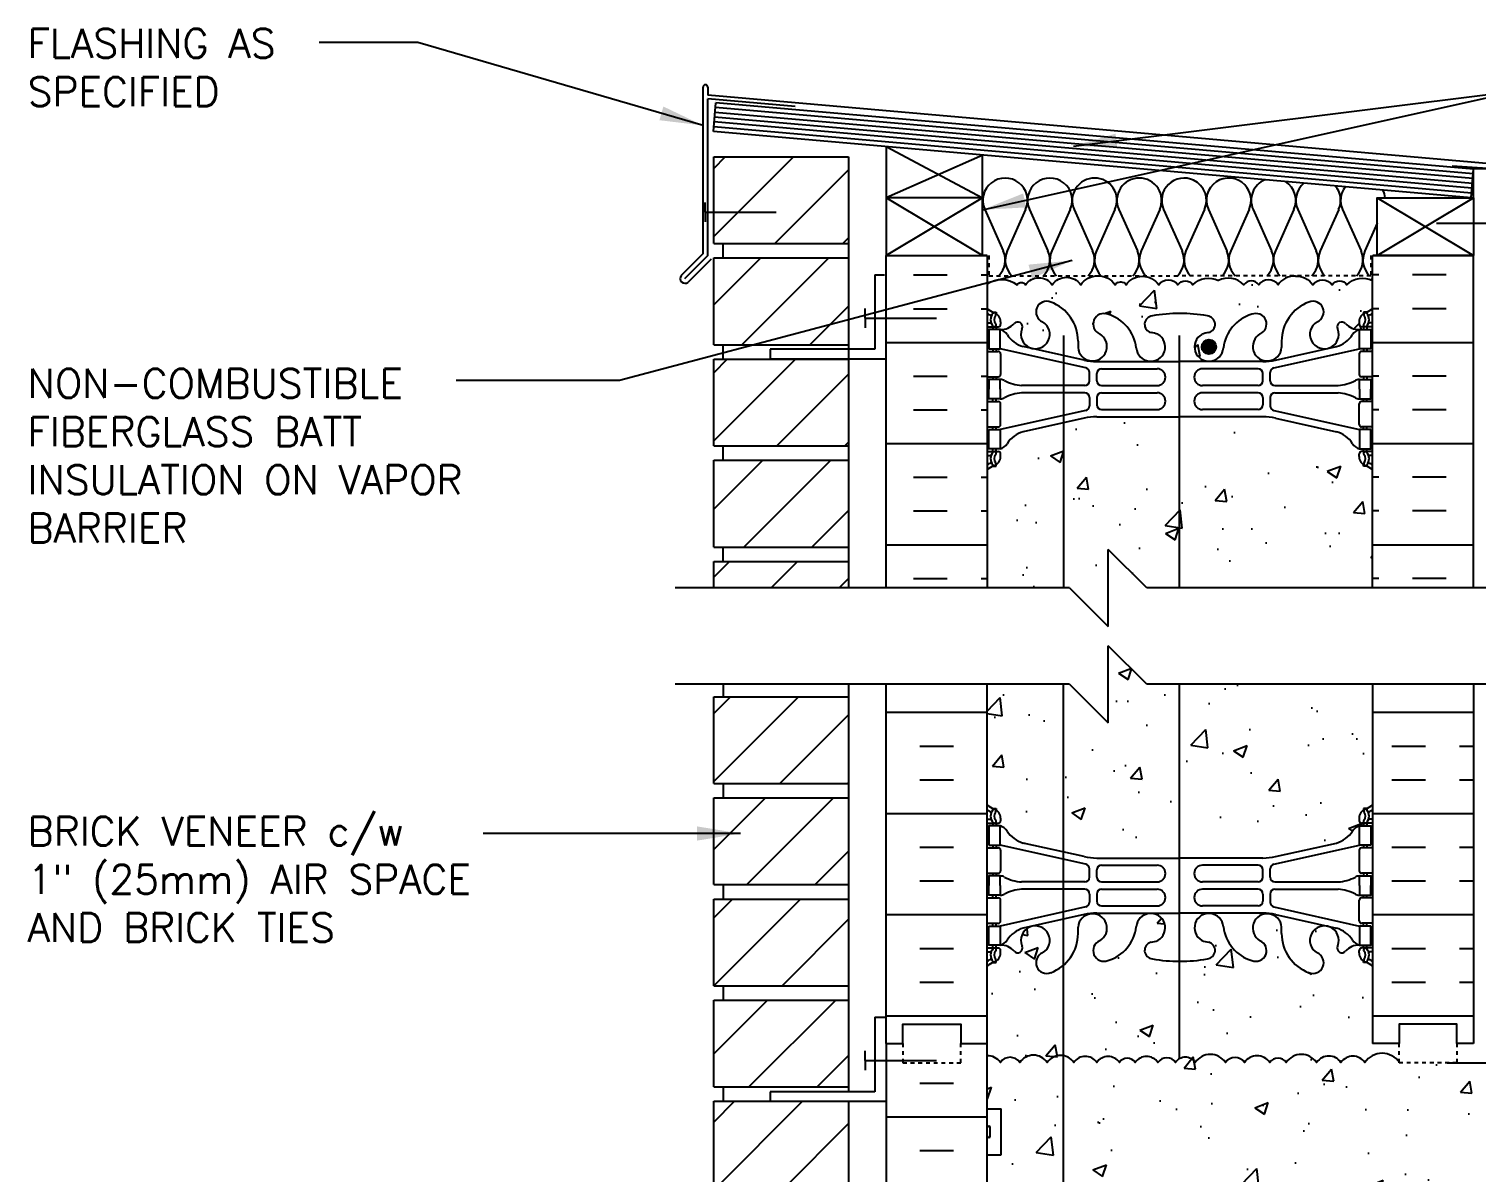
# Model space of a CAD drawing. Header units: inches. Extents: x 99.4 to 156.5, y 88.9 to 167.4.
# Drawn here: x 99.38 to 136.93, y 137.7 to 167.36 of the extents above; entities that cross this region are included whole.
import ezdxf

# ---------------------------------------------------------------- set-up
doc = ezdxf.new("R2010")
doc.units = ezdxf.units.IN
doc.header["$LTSCALE"] = 0.5
doc.header["$MEASUREMENT"] = 0
doc.linetypes.add('DASHED2', pattern=[0.375, 0.25, -0.125])
for name, color, linetype in [('HATCH', 12, 'Continuous'), ('line25', 2, 'Continuous'), ('LINE3', 3, 'Continuous'), ('LINE50', 5, 'Continuous'), ('LINE9', 9, 'Continuous'), ('TEXT', 4, 'Continuous'), ('Web_Edge', 9, 'Continuous')]:
    doc.layers.add(name, color=color, linetype=linetype)
doc.styles.add('DIM', font='romans.shx', dxfattribs={"width": 0.7})
doc.styles.add('ROMANS', font='romans.shx', dxfattribs={"height": 0.75})
doc.dimstyles.new('ext_12', dxfattribs={"dimscale": 12, "dimtxt": 0.09375, "dimasz": 0.09375, "dimexe": 0.09375, "dimexo": 0.0625, "dimgap": 0.0625, "dimtad": 1, "dimdec": 1, "dimzin": 3, "dimdsep": 46, "dimlunit": 4, "dimtxsty": 'DIM', "dimcen": 0.09, "dimdle": 0.09375, "dimclrt": 4, "dimadec": 0, "dimazin": 0, "dimtfac": 1, "dimtdec": 1, "dimtmove": 2, "dimatfit": 3, "dimfxl": 1, "dimfrac": 2, "dimtolj": 1, "dimtzin": 0, "dimarcsym": 0})

msp = doc.modelspace()

# ---------------------------------------------------------------- hatches: boundary and pattern name
at = {"layer": 'HATCH'}
h = msp.add_hatch(dxfattribs=at)
h.set_pattern_fill('ANSI31', color=256, scale=10, style=0)
h.set_pattern_definition([(45, (118.6013, 117.4626), (-0.883883, 0.883883), [])])
h.paths.add_polyline_path([(120.649, 118.532), (117.15, 118.532), (117.15, 116.282), (120.649, 116.282)])
h.paths.add_polyline_path([(120.649, 115.907), (117.15, 115.907), (117.15, 114.034), (120.649, 114.034)])
h.paths.add_polyline_path([(120.649, 150.032), (117.15, 150.032), (117.15, 147.782), (120.649, 147.782)])
h.paths.add_polyline_path([(120.649, 147.407), (117.15, 147.407), (117.15, 145.157), (120.649, 145.157)])
h.paths.add_polyline_path([(120.649, 144.782), (117.15, 144.782), (117.15, 142.532), (120.649, 142.532)])
h.paths.add_polyline_path([(120.649, 142.157), (117.15, 142.157), (117.15, 139.907), (120.649, 139.907)])
h.paths.add_polyline_path([(120.649, 139.532), (117.15, 139.532), (117.15, 137.282), (120.649, 137.282)])
h.paths.add_polyline_path([(120.649, 136.907), (117.15, 136.907), (117.15, 134.657), (120.649, 134.657)])
h.paths.add_polyline_path([(120.649, 134.282), (117.15, 134.282), (117.15, 132.032), (120.649, 132.032)])
h.paths.add_polyline_path([(120.649, 131.657), (117.15, 131.657), (117.15, 129.407), (120.649, 129.407)])
h.paths.add_polyline_path([(120.649, 129.032), (117.15, 129.032), (117.15, 126.782), (120.649, 126.782)])
h.paths.add_polyline_path([(120.649, 126.407), (117.15, 126.407), (117.15, 124.157), (120.649, 124.157)])
h.paths.add_polyline_path([(120.649, 123.782), (117.15, 123.782), (117.15, 121.532), (120.649, 121.532)])
h.paths.add_polyline_path([(120.649, 121.157), (117.15, 121.157), (117.15, 118.907), (120.649, 118.907)])
h.paths.add_polyline_path([(120.649, 153.549), (117.149, 153.549), (117.149, 152.854), (120.649, 152.854)])
h.paths.add_polyline_path([(120.649, 156.174), (117.149, 156.174), (117.149, 153.924), (120.649, 153.924)])
h.paths.add_polyline_path([(120.649, 158.799), (117.149, 158.799), (117.149, 156.549), (120.649, 156.549)])
h.paths.add_polyline_path([(120.649, 161.424), (117.149, 161.424), (117.149, 159.174), (120.649, 159.174)])
h.paths.add_polyline_path([(120.649, 164.049), (117.149, 164.049), (117.149, 161.799), (120.649, 161.799)])
h = msp.add_hatch(dxfattribs=at)
h.set_pattern_fill('INSUL', color=256, scale=7, style=0)
h.set_pattern_definition([(0, (-2801.9145, -252.9), (0, 2.625), []), (0, (-2801.9145, -252.025), (0, 2.625), [0.875, -0.875]), (0, (-2801.9145, -251.15), (0, 2.625), [0.875, -0.875])])
h.paths.add_polyline_path([(124.247, 161.479), (121.622, 161.479), (121.622, 152.854), (124.247, 152.854)])
h = msp.add_hatch(dxfattribs=at)
h.set_pattern_fill('INSUL', color=256, scale=7, style=0)
h.set_pattern_definition([(180, (3060.4086, -252.9), (0, 2.625), []), (180, (3060.4086, -252.025), (0, 2.625), [0.875, -0.875]), (180, (3060.4086, -251.15), (0, 2.625), [0.875, -0.875])])
h.paths.add_polyline_path([(136.872, 161.479), (134.247, 161.479), (134.247, 152.854), (136.872, 152.854)])
h = msp.add_hatch(dxfattribs=at)
h.set_pattern_fill('AR-CONC', color=256, scale=0.5)
h.paths.add_polyline_path([(155.512, 138.003), (156.512, 139.003), (154.512, 139.003), (155.512, 140.003), (155.512, 140.534), (136.185, 140.534), (134.935, 140.534), (134.935, 140.56, 0.508635), (134.046, 140.543, 0.520567), (133.429, 140.543, 0.520567), (132.797, 140.543, 0.520567), (132.008, 140.543, 0.520567), (131.582, 140.543, 0.520567), (130.923, 140.543, 0.520567), (130.435, 140.543, 0.520567), (129.646, 140.543, 0.520567), (129.136, 140.543, 0.520567), (128.679, 140.543, 0.520567), (128.088, 140.543, 0.520567), (127.678, 140.543, 0.520567), (127.09, 140.543, 0.520567), (126.495, 140.543, 0.520567), (125.806, 140.543, 0.520567), (125.091, 140.543, 0.520567), (124.589, 140.543, 0.253229), (124.247, 140.714), (124.247, 139.339), (124.612, 139.339), (124.612, 138.139), (124.247, 138.139), (124.247, 137.389), (124.612, 137.389), (124.612, 136.189), (124.247, 136.189), (124.247, 135.439), (124.612, 135.439), (124.612, 134.239), (124.247, 134.239), (124.247, 133.489), (124.612, 133.489), (124.612, 132.405, -0.223532), (124.822, 132.284, -0.520567), (125.215, 132.284, -0.520567), (125.547, 132.284, -0.520567), (125.909, 132.284, -0.520567), (126.281, 132.284, -0.520567), (126.747, 132.284, -0.520567), (127.14, 132.284, -0.520567), (127.471, 132.284, -0.520567), (127.834, 132.284, -0.520567), (128.206, 132.284, -0.520567), (128.672, 132.284, -0.520567), (129.065, 132.284, -0.520567), (129.396, 132.284, -0.493322), (129.747, 132.3, -0.520567), (130.14, 132.3, -0.520567), (130.471, 132.3, -0.546814), (130.843, 132.284, -0.520567), (131.237, 132.284, -0.520567), (131.568, 132.284, -0.546814), (131.94, 132.269, -0.520567), (132.333, 132.269, -0.520567), (132.664, 132.269, -0.546814), (133.036, 132.254, -0.520567), (133.43, 132.254, -0.520567), (133.761, 132.254, -0.546814), (134.133, 132.239, -0.153631), (134.247, 132.327), (134.247, 132.534), (155.512, 132.534)])
h.paths.add_polyline_path([(134.247, 116.842, 0.08841), (134.101, 116.939), (134.011, 116.939), (134.011, 116.981, -0.249069), (133.901, 117.188), (133.901, 117.256, -0.414214), (133.964, 117.318), (134.011, 117.318), (134.011, 117.388), (133.906, 117.388, -0.155529), (133.73, 117.522, 0.180914), (133.313, 117.834), (131.732, 118.187, 0.054974), (131.405, 118.223), (129.247, 118.223), (127.089, 118.223, 0.054974), (126.762, 118.187), (125.181, 117.834, 0.180914), (124.764, 117.522, -0.155529), (124.588, 117.388), (124.483, 117.388), (124.483, 117.318), (124.531, 117.318, -0.414214), (124.593, 117.256), (124.593, 117.188, -0.249069), (124.483, 116.981), (124.483, 116.939), (124.393, 116.939, 0.088416), (124.247, 116.842), (124.247, 114.034), (126.386, 114.034), (127.386, 113.034), (127.386, 115.034), (128.386, 114.034), (134.247, 114.034)])
h.paths.add_polyline_path([(134.247, 123.034), (134.247, 123.794), (134.162, 123.533, -0.6), (134.062, 123.533), (134.013, 123.683), (133.887, 123.683, -0.414214), (133.837, 123.733), (133.837, 123.763), (133.737, 123.763), (133.737, 125.6, 0.108935), (133.584, 125.487, -0.8344), (133.373, 125.613), (133.385, 125.634, 2.155404), (132.846, 125.44, -1), (132.632, 124.929, -0.311223), (131.923, 125.945), (131.924, 126.11, 1.661382), (131.363, 125.757, -1), (131.149, 125.246, -0.30095), (130.413, 126.118, 1.661382), (129.852, 125.765, 0.055617), (130.031, 125.72, -0.843243), (129.997, 125.287, -0.049932), (129.247, 125.223, -0.049932), (128.497, 125.287, -0.843243), (128.463, 125.72, 0.055617), (128.642, 125.765, 1.661382), (128.081, 126.118, -0.30095), (127.345, 125.246, -1), (127.131, 125.757, 1.661382), (126.57, 126.11), (126.571, 125.945, -0.311223), (125.862, 124.929, -1), (125.648, 125.44, 2.155404), (125.11, 125.634), (125.121, 125.613, -0.834375), (124.91, 125.487, 0.108938), (124.757, 125.6), (124.757, 123.763), (124.657, 123.763), (124.657, 123.733, -0.414214), (124.607, 123.683), (124.481, 123.683), (124.432, 123.533, -0.6), (124.332, 123.533), (124.247, 123.794), (124.247, 123.034), (124.247, 121.034, 0.088416), (124.393, 120.937), (124.483, 120.937), (124.483, 120.895, -0.249069), (124.593, 120.688), (124.593, 120.621, -0.414214), (124.531, 120.558), (124.483, 120.558), (124.483, 120.488), (124.588, 120.488, 0.231736), (124.946, 120.639, -0.8344), (125.157, 120.514), (125.146, 120.492, 2.155404), (125.684, 120.687, -1), (125.898, 121.198, -0.311223), (126.607, 120.182), (126.606, 120.017, 1.661382), (127.167, 120.37, -1), (127.381, 120.881, -0.30095), (128.117, 120.009, 1.661382), (128.678, 120.361, 0.055617), (128.499, 120.407, -0.843243), (128.533, 120.839, -0.047544), (129.247, 120.904, -0.047544), (129.961, 120.839, -0.843243), (129.995, 120.407, 0.055617), (129.816, 120.361, 1.661382), (130.377, 120.009, -0.30095), (131.113, 120.881, -1), (131.327, 120.37, 1.661382), (131.888, 120.017), (131.887, 120.182, -0.311223), (132.596, 121.198, -1), (132.81, 120.687, 2.155404), (133.349, 120.492), (133.337, 120.514, -0.834375), (133.548, 120.639, 0.23174), (133.906, 120.488), (134.011, 120.488), (134.011, 120.558), (133.964, 120.558, -0.414214), (133.901, 120.621), (133.901, 120.688, -0.249069), (134.011, 120.895), (134.011, 120.937), (134.101, 120.937, 0.08841), (134.247, 121.034)])
h.paths.add_polyline_path([(133.737, 131.722), (133.617, 131.922), (133.617, 132.034), (134.247, 132.034), (134.247, 132.327, 0.153631), (134.133, 132.239, 0.546814), (133.761, 132.254, 0.520567), (133.43, 132.254, 0.520567), (133.036, 132.254, 0.546814), (132.664, 132.269, 0.520567), (132.333, 132.269, 0.520567), (131.94, 132.269, 0.546814), (131.568, 132.284, 0.520567), (131.237, 132.284, 0.520567), (130.843, 132.284, 0.546814), (130.471, 132.3, 0.520567), (130.14, 132.3, 0.520567), (129.747, 132.3, 0.493322), (129.396, 132.284, 0.520567), (129.065, 132.284, 0.520567), (128.672, 132.284, 0.520567), (128.206, 132.284, 0.520567), (127.834, 132.284, 0.520567), (127.471, 132.284, 0.520567), (127.14, 132.284, 0.520567), (126.747, 132.284, 0.520567), (126.281, 132.284, 0.520567), (125.909, 132.284, 0.520567), (125.547, 132.284, 0.520567), (125.215, 132.284, 0.520567), (124.822, 132.284, 0.520567), (124.356, 132.284, 0.154863), (124.247, 132.368), (124.247, 132.034), (124.877, 132.034), (124.877, 131.922), (124.757, 131.722), (124.757, 130.361, 0.268156), (124.918, 130.213), (133.576, 130.213, 0.268138), (133.737, 130.361)])
h.paths.add_polyline_path([(129.171, 127.869, 0.225652), (128.796, 128.244), (125.132, 128.244, 0.225652), (124.757, 127.869), (124.757, 127.028, 0.225652), (125.132, 126.653), (128.796, 126.653, 0.225652), (129.171, 127.028)])
h.paths.add_polyline_path([(128.796, 130.025), (125.132, 130.025, 0.225652), (124.757, 129.65), (124.757, 128.809, 0.225652), (125.132, 128.434), (128.796, 128.434, 0.225652), (129.171, 128.809), (129.171, 129.65, 0.225652)])
h.paths.add_polyline_path([(133.737, 129.65, 0.225652), (133.362, 130.025), (129.698, 130.025, 0.225652), (129.323, 129.65), (129.323, 128.809, 0.225652), (129.698, 128.434), (133.362, 128.434, 0.225652), (133.737, 128.809)])
h.paths.add_polyline_path([(133.737, 127.869, 0.225652), (133.362, 128.244), (129.698, 128.244, 0.225652), (129.323, 127.869), (129.323, 127.028, 0.225652), (129.698, 126.653), (133.362, 126.653, 0.225652), (133.737, 127.028)])
h.paths.add_polyline_path([(134.247, 143.034, 0.08841), (134.101, 143.132), (134.011, 143.132), (134.011, 143.174, -0.249069), (133.901, 143.381), (133.901, 143.448, -0.414214), (133.964, 143.511), (134.011, 143.511), (134.011, 143.581), (133.906, 143.581, 0.231736), (133.548, 143.43, -0.8344), (133.337, 143.555), (133.349, 143.576, 2.155404), (132.81, 143.382, -1), (132.596, 142.871, -0.311223), (131.887, 143.887), (131.888, 144.052, 1.661382), (131.327, 143.699, -1), (131.113, 143.188, -0.30095), (130.377, 144.06, 1.661382), (129.816, 143.708, 0.055617), (129.995, 143.662, -0.843243), (129.961, 143.23, -0.047544), (129.247, 143.165, -0.047544), (128.533, 143.23, -0.843243), (128.499, 143.662, 0.055617), (128.678, 143.708, 1.661382), (128.117, 144.06, -0.30095), (127.381, 143.188, -1), (127.167, 143.699, 1.661382), (126.606, 144.052), (126.607, 143.887, -0.311223), (125.898, 142.871, -1), (125.684, 143.382, 2.155404), (125.146, 143.576), (125.157, 143.555, -0.834375), (124.946, 143.43, 0.23174), (124.588, 143.581), (124.483, 143.581), (124.483, 143.511), (124.531, 143.511, -0.414214), (124.593, 143.448), (124.593, 143.381, -0.249069), (124.483, 143.174), (124.483, 143.132), (124.393, 143.132, 0.088416), (124.247, 143.034), (124.247, 141.034), (124.247, 140.714, -0.253229), (124.589, 140.543, -0.520567), (125.091, 140.543, -0.520567), (125.806, 140.543, -0.520567), (126.495, 140.543, -0.520567), (127.09, 140.543, -0.520567), (127.678, 140.543, -0.520567), (128.088, 140.543, -0.520567), (128.679, 140.543, -0.520567), (129.136, 140.543, -0.520567), (129.646, 140.543, -0.520567), (130.435, 140.543, -0.520567), (130.923, 140.543, -0.520567), (131.582, 140.543, -0.520567), (132.008, 140.543, -0.520567), (132.797, 140.543, -0.520567), (133.429, 140.543, -0.520567), (134.046, 140.543, -0.508635), (134.935, 140.56), (134.935, 141.034), (134.247, 141.034)])
h.paths.add_polyline_path([(134.247, 150.354), (128.386, 150.354), (127.386, 151.354), (127.386, 149.354), (126.386, 150.354), (124.247, 150.354), (124.247, 147.227, 0.088416), (124.393, 147.129), (124.483, 147.129), (124.483, 147.088, -0.249069), (124.593, 146.881), (124.593, 146.813, -0.414214), (124.531, 146.751), (124.483, 146.751), (124.483, 146.681), (124.588, 146.681, -0.155529), (124.764, 146.547, 0.180914), (125.181, 146.235), (126.762, 145.882, 0.054974), (127.089, 145.846), (129.247, 145.846), (131.405, 145.846, 0.054974), (131.732, 145.882), (133.313, 146.235, 0.180914), (133.73, 146.547, -0.155529), (133.906, 146.681), (134.011, 146.681), (134.011, 146.751), (133.964, 146.751, -0.414214), (133.901, 146.813), (133.901, 146.881, -0.249069), (134.011, 147.088), (134.011, 147.129), (134.101, 147.129, 0.08841), (134.247, 147.227)])
h.paths.add_polyline_path([(133.313, 156.909), (131.732, 157.262, 0.054974), (131.405, 157.298), (129.247, 157.298), (127.089, 157.298, 0.054974), (126.762, 157.262), (125.181, 156.909, 0.180914), (124.764, 156.597, -0.155529), (124.588, 156.463), (124.483, 156.463), (124.483, 156.393), (124.531, 156.393, -0.414214), (124.593, 156.331), (124.593, 156.263, -0.249069), (124.483, 156.056), (124.483, 156.015), (124.393, 156.015, 0.088416), (124.247, 155.917), (124.247, 152.854), (126.386, 152.854), (127.386, 151.854), (127.386, 153.854), (128.386, 152.854), (134.247, 152.854), (134.247, 155.917, 0.08841), (134.101, 156.015), (134.011, 156.015), (134.011, 156.056, -0.249069), (133.901, 156.263), (133.901, 156.331, -0.414214), (133.964, 156.393), (134.011, 156.393), (134.011, 156.463), (133.906, 156.463, -0.155529), (133.73, 156.597, 0.180914)])
h.paths.add_polyline_path([(132.596, 160.273, -1), (132.81, 159.762, 2.155404), (133.349, 159.567), (133.337, 159.589, -0.834375), (133.548, 159.714, 0.23174), (133.906, 159.563), (134.011, 159.563), (134.011, 159.633), (133.964, 159.633, -0.414214), (133.901, 159.696), (133.901, 159.763, -0.249069), (134.011, 159.97), (134.011, 160.012), (134.101, 160.012, 0.08841), (134.247, 160.11), (134.247, 160.83, 0.336749), (133.585, 160.724, 0.520567), (133.198, 160.724, 0.520567), (132.698, 160.724, 0.259173), (132.247, 160.944, 0.259173), (131.796, 160.724, 0.520567), (131.296, 160.724, 0.520567), (130.909, 160.724, 0.336749), (130.247, 160.83, 0.336749), (129.585, 160.724, 0.520567), (129.198, 160.724, 0.520567), (128.698, 160.724, 0.520567), (127.852, 160.724, 0.520567), (127.57, 160.724, 0.520567), (126.675, 160.724, 0.520567), (125.935, 160.724, 0.520567), (125.242, 160.724, 0.520567), (125.022, 160.724, 0.321585), (124.247, 160.75), (124.247, 160.11, 0.088416), (124.393, 160.012), (124.483, 160.012), (124.483, 159.97, -0.249069), (124.593, 159.763), (124.593, 159.696, -0.414214), (124.531, 159.633), (124.483, 159.633), (124.483, 159.563), (124.588, 159.563, 0.231736), (124.946, 159.714, -0.8344), (125.157, 159.589), (125.146, 159.567, 2.155404), (125.684, 159.762, -1), (125.898, 160.273, -0.311223), (126.607, 159.257), (126.606, 159.092, 1.661382), (127.167, 159.445, -1), (127.381, 159.956, -0.30095), (128.117, 159.084, 1.661382), (128.678, 159.436, 0.055617), (128.499, 159.482, -0.843243), (128.533, 159.914, -0.047544), (129.247, 159.979, -0.047544), (129.961, 159.914, -0.843243), (129.995, 159.482, 0.055617), (129.816, 159.436, 1.661382), (130.377, 159.084, -0.30095), (131.113, 159.956, -1), (131.327, 159.445, 1.661382), (131.888, 159.092), (131.887, 159.257, -0.311223)])
h = msp.add_hatch(dxfattribs=at)
h.set_pattern_fill('INSUL', color=256, scale=7, style=0)
h.paths.add_polyline_path([(136.872, 150.354), (134.247, 150.354), (134.247, 141.034), (134.935, 141.034), (134.935, 141.534), (136.435, 141.534), (136.435, 141.034), (136.872, 141.034)])
h.paths.add_polyline_path([(124.247, 150.354), (121.622, 150.354), (121.622, 141.034), (122.06, 141.034), (122.06, 141.534), (123.56, 141.534), (123.56, 141.034), (124.247, 141.034)])
h = msp.add_hatch(dxfattribs=at)
h.set_pattern_fill('INSUL', color=256, scale=7, style=0)
h.paths.add_polyline_path([(136.872, 132.534), (134.247, 132.534), (134.247, 123.034), (134.935, 123.034), (134.935, 123.534), (136.435, 123.534), (136.435, 123.034), (136.872, 123.034)])
h.paths.add_polyline_path([(124.247, 141.034), (123.56, 141.034), (123.56, 140.534), (122.06, 140.534), (122.06, 141.034), (121.622, 141.034), (121.622, 123.034), (122.06, 123.034), (122.06, 123.534), (123.56, 123.534), (123.56, 123.034), (124.247, 123.034)])
at = {"layer": 'LINE3'}
h = msp.add_hatch(color=256, dxfattribs=at)
h.paths.add_polyline_path([(130.187, 159.146, 0.831395), (129.819, 159.146)])
h.paths.add_polyline_path([(130.191, 159.111, 0.045935), (130.187, 159.146), (129.819, 159.146, 0.045935), (129.816, 159.111, 1)])

# ---------------------------------------------------------------- linework, layer by layer
at = {"layer": 'HATCH'}
for p, q in [((116.872, 161.53), (116.872, 165.851)), ((116.997, 165.851), (116.997, 165.64)), ((137.963, 163.806), (116.997, 165.64)), ((116.997, 161.479), (116.997, 165.548)), ((119.262, 165.35), (116.997, 165.548)), ((136.861, 163.601), (117.195, 165.322)), ((136.828, 163.228), (117.163, 164.948)), ((136.839, 163.352), (117.174, 165.073)), ((136.85, 163.477), (117.185, 165.197)), ((136.817, 163.103), (117.152, 164.824)), ((121.622, 164.307), (124.122, 162.979)), ((124.137, 164.087), (121.622, 162.979)), ((137.622, 163.713), (136.315, 163.804)), ((124.122, 161.479), (121.622, 162.979)), ((124.122, 162.979), (121.622, 161.479)), ((124.185, 162.675), (124.664, 161.602)), ((125.244, 162.675), (124.765, 161.602)), ((125.344, 162.675), (125.824, 161.602)), ((126.403, 162.675), (125.924, 161.602)), ((126.504, 162.675), (126.983, 161.602)), ((127.563, 162.675), (127.084, 161.602)), ((127.665, 162.675), (128.144, 161.602)), ((128.724, 162.675), (128.245, 161.602)), ((128.826, 162.675), (129.305, 161.602)), ((129.885, 162.675), (129.406, 161.602)), ((129.987, 162.675), (130.466, 161.602)), ((131.047, 162.675), (130.567, 161.602)), ((131.148, 162.675), (131.627, 161.602)), ((132.208, 162.675), (131.728, 161.602)), ((132.309, 162.675), (132.788, 161.602)), ((133.369, 162.675), (132.889, 161.602)), ((133.47, 162.675), (133.949, 161.602)), ((134.372, 161.479), (136.872, 162.979)), ((134.372, 162.979), (136.872, 161.479)), ((134.372, 162.323), (134.05, 161.602)), ((116.872, 161.53), (116.303, 160.962)), ((116.997, 161.479), (116.392, 160.873)), ((117.085, 161.39), (116.48, 160.785))]:
    msp.add_line(p, q, dxfattribs=at)
at = {"layer": 'HATCH', "color": 6, "linetype": 'DASHED2', "ltscale": 0.5}
for points in [[(122.935, 161.479), (124.291, 161.479), (124.291, 160.958), (129.247, 160.958)], [(135.56, 161.479), (134.203, 161.479), (134.203, 160.958), (129.247, 160.958)]]:
    msp.add_lwpolyline(points, dxfattribs=at)
at = {"layer": 'HATCH'}
for points in [[(124.247, 160.75, -0.321585), (125.022, 160.724, -0.520567), (125.242, 160.724, -0.520567), (125.935, 160.724, -0.520567), (126.675, 160.724, -0.520567), (127.57, 160.724, -0.520567), (127.852, 160.724, -0.520567), (128.698, 160.724, -0.520567), (129.198, 160.724, -0.520567), (129.585, 160.724, -0.336749), (130.247, 160.83)], [(132.247, 160.944, 0.259173), (131.796, 160.724, 0.520567), (131.296, 160.724, 0.520567), (130.909, 160.724, 0.336749), (130.247, 160.83)], [(132.247, 160.944, -0.259173), (132.698, 160.724, -0.520567), (133.198, 160.724, -0.520567), (133.585, 160.724, -0.336749), (134.247, 160.83)], [(134.947, 140.543, 0.520567), (134.046, 140.543, 0.520567), (133.429, 140.543, 0.520567), (132.797, 140.543, 0.520567), (132.008, 140.543, 0.520567), (131.582, 140.543, 0.520567), (130.923, 140.543, 0.520567), (130.435, 140.543, 0.520567), (129.646, 140.543, 0.520567), (129.136, 140.543, 0.520567), (128.679, 140.543, 0.520567), (128.088, 140.543, 0.520567), (127.678, 140.543, 0.520567), (127.09, 140.543, 0.520567), (126.495, 140.543, 0.520567), (125.806, 140.543, 0.520567), (125.091, 140.543, 0.520567), (124.589, 140.543, 0.253229), (124.247, 140.714, 0.253229)]]:
    msp.add_lwpolyline(points, format="xyb", dxfattribs=at)
for centre, radius, start, end in [((116.935, 165.851), 0.0625, 0, 180), ((124.714, 162.912), 0.58, 335.9664, 204.0694), ((125.874, 162.912), 0.58, 335.9664, 204.0694), ((127.03, 162.912), 0.577, 89.6769, 204.2169), ((127.037, 162.912), 0.577, 335.7834, 90.4023), ((128.191, 162.912), 0.577, 89.5977, 204.2166), ((128.198, 162.912), 0.577, 335.7831, 90.3231), ((129.354, 162.912), 0.579, 64.3407, 204.1188), ((129.359, 162.912), 0.577, 335.7831, 64.7825), ((130.516, 162.912), 0.58, 44.4136, 204.1148), ((131.678, 162.912), 0.58, 112.8767, 204.1145), ((131.678, 162.912), 0.58, 335.8855, 57.1233), ((130.52, 162.912), 0.577, 335.7831, 44.7269), ((132.839, 162.912), 0.58, 129.794, 204.1145), ((132.839, 162.912), 0.58, 335.8855, 40.206), ((134, 162.912), 0.58, 142.6335, 204.1145), ((134, 162.912), 0.58, 6.5658, 27.3665), ((124.135, 161.365), 0.58, 315.3149, 24.0694), ((125.295, 161.365), 0.58, 155.9664, 224.6851), ((125.294, 161.365), 0.58, 315.3149, 24.0694), ((126.454, 161.365), 0.58, 155.9664, 224.6851), ((126.454, 161.365), 0.58, 315.3149, 24.0694), ((127.613, 161.365), 0.58, 155.9306, 224.6851), ((127.615, 161.365), 0.58, 315.3149, 24.0694), ((128.774, 161.365), 0.58, 155.9306, 224.6851), ((128.776, 161.365), 0.58, 315.3149, 24.0694), ((129.935, 161.365), 0.58, 155.9306, 224.6851), ((129.937, 161.365), 0.58, 315.3149, 24.0694), ((131.097, 161.365), 0.58, 155.9306, 224.6851), ((131.098, 161.365), 0.58, 315.3149, 24.0694), ((132.258, 161.365), 0.58, 155.9306, 224.6851), ((132.259, 161.365), 0.58, 315.3149, 24.0694), ((133.419, 161.365), 0.58, 155.9306, 224.6851), ((133.42, 161.365), 0.58, 315.3149, 24.0694), ((134.579, 161.365), 0.58, 155.9306, 224.6851), ((116.407, 160.889), 0.127, 144.7902, 305.2098), ((125.295, 161.365), 0.58, 269.9771, 270), ((125.294, 161.365), 0.58, 270, 270.0458), ((127.613, 161.365), 0.58, 270, 273.6965), ((127.615, 161.365), 0.58, 280.1122, 281.3565), ((133.931, 161.365), 0.58, 297.6798, 302.977)]:
    msp.add_arc(centre, radius, start, end, dxfattribs=at)
at = {"layer": 'line25'}
for p, q in [((117.141, 164.699), (117.206, 165.446)), ((136.872, 163.726), (117.206, 165.446)), ((136.806, 162.979), (117.141, 164.699)), ((121.622, 164.307), (121.622, 161.479)), ((117.149, 161.792), (117.149, 164.042)), ((117.149, 164.042), (120.649, 164.042)), ((120.649, 164.042), (120.649, 152.854)), ((124.122, 161.479), (124.122, 164.088)), ((136.806, 162.979), (136.872, 163.726)), ((136.872, 162.979), (136.872, 163.73)), ((137.372, 163.73), (136.872, 163.73)), ((124.122, 162.979), (121.622, 162.979)), ((117.149, 161.792), (120.649, 161.792)), ((117.399, 161.417), (117.399, 161.792)), ((117.399, 161.417), (117.399, 161.792)), ((117.149, 161.417), (120.649, 161.417)), ((117.149, 159.167), (117.149, 161.417)), ((121.622, 161.479), (124.122, 161.479)), ((124.247, 161.479), (124.122, 161.479)), ((124.247, 161.479), (124.247, 152.854)), ((134.247, 161.479), (134.372, 161.479)), ((134.247, 152.854), (134.247, 161.479)), ((117.149, 159.167), (120.649, 159.167)), ((117.399, 158.792), (117.399, 159.167)), ((117.399, 158.792), (117.399, 159.167)), ((117.149, 156.542), (117.149, 158.792)), ((117.149, 158.792), (120.649, 158.792)), ((117.149, 156.542), (120.649, 156.542)), ((117.399, 156.167), (117.399, 156.542)), ((117.399, 156.167), (117.399, 156.542)), ((117.149, 153.917), (117.149, 156.167)), ((117.149, 156.167), (120.649, 156.167)), ((117.149, 153.917), (120.649, 153.917)), ((117.399, 153.542), (117.399, 153.917)), ((117.399, 153.542), (117.399, 153.917)), ((117.149, 152.854), (117.149, 153.542)), ((117.149, 153.542), (120.649, 153.542)), ((117.4, 150.032), (117.4, 150.354)), ((117.4, 150.032), (117.4, 150.354)), ((120.649, 150.354), (120.649, 139.782)), ((124.247, 141.034), (124.247, 150.354)), ((134.247, 150.354), (134.247, 141.034)), ((117.15, 147.782), (117.15, 150.032)), ((117.15, 150.032), (120.65, 150.032)), ((117.15, 147.782), (120.65, 147.782)), ((117.4, 147.407), (117.4, 147.782)), ((117.4, 147.407), (117.4, 147.782)), ((117.15, 145.157), (117.15, 147.407)), ((117.15, 147.407), (120.65, 147.407)), ((117.15, 145.157), (120.65, 145.157)), ((117.4, 144.782), (117.4, 145.157)), ((117.4, 144.782), (117.4, 145.157)), ((117.15, 142.532), (117.15, 144.782)), ((117.15, 144.782), (120.65, 144.782)), ((117.15, 142.532), (120.65, 142.532)), ((117.4, 142.157), (117.4, 142.532)), ((117.4, 142.157), (117.4, 142.532)), ((117.15, 139.907), (117.15, 142.157)), ((117.15, 142.157), (120.65, 142.157)), ((124.247, 123.034), (124.247, 141.034)), ((136.185, 140.534), (155.512, 140.534)), ((117.15, 139.907), (120.65, 139.907)), ((117.4, 139.532), (117.4, 139.907)), ((117.4, 139.532), (117.4, 139.907)), ((117.15, 137.282), (117.15, 139.532)), ((117.15, 139.532), (120.65, 139.532)), ((120.649, 139.532), (120.649, 126.657)), ((124.247, 139.339), (124.612, 139.339)), ((124.612, 138.139), (124.612, 139.339)), ((124.247, 138.139), (124.612, 138.139))]:
    msp.add_line(p, q, dxfattribs=at)
msp.add_lwpolyline([(136.872, 162.979), (136.872, 161.479), (134.372, 161.479), (134.372, 162.979)], close=True, dxfattribs=at)
at = {"layer": 'LINE3'}
for p, q in [((126.224, 159.41), (126.224, 152.854)), ((129.233, 159.41), (129.233, 152.854)), ((126.224, 114.034), (126.224, 150.354)), ((129.233, 150.354), (129.233, 140.633))]:
    msp.add_line(p, q, dxfattribs=at)
msp.add_circle((130.003, 159.111), 0.188, dxfattribs=at)
at = {"layer": 'LINE50'}
for p, q in [((121.622, 161.479), (124.247, 161.479)), ((121.622, 152.854), (121.622, 161.479)), ((134.247, 161.479), (136.872, 161.479)), ((136.872, 152.854), (136.872, 161.479)), ((121.622, 141.034), (121.622, 150.354)), ((136.872, 150.354), (136.872, 141.034)), ((121.622, 141.034), (121.622, 123.034))]:
    msp.add_line(p, q, dxfattribs=at)
for points in [[(121.622, 141.034), (122.06, 141.034), (122.06, 141.534), (123.56, 141.534), (123.56, 141.034), (124.247, 141.034)], [(136.872, 141.034), (136.435, 141.034), (136.435, 141.534), (134.935, 141.534), (134.935, 141.034), (134.247, 141.034)]]:
    msp.add_lwpolyline(points, dxfattribs=at)
at = {"layer": 'LINE9'}
for p, q in [((116.928, 162.604), (116.928, 162.854)), ((116.928, 162.604), (118.774, 162.604)), ((116.928, 162.604), (116.928, 162.354)), ((137.75, 162.308), (135.904, 162.308)), ((121.334, 160.984), (121.334, 159.047)), ((121.334, 160.984), (121.584, 160.984)), ((121.084, 159.859), (121.084, 160.109)), ((121.084, 159.859), (122.93, 159.859)), ((121.084, 159.859), (121.084, 159.609)), ((121.334, 159.047), (118.611, 159.047)), ((118.611, 159.047), (118.611, 158.797)), ((118.611, 158.797), (121.611, 158.797)), ((127.386, 151.854), (127.386, 153.854)), ((128.386, 152.854), (127.386, 153.854)), ((126.386, 152.854), (116.149, 152.854)), ((126.386, 152.854), (127.386, 151.854)), ((138.622, 152.854), (128.386, 152.854)), ((127.386, 149.354), (127.386, 151.354)), ((128.386, 150.354), (127.386, 151.354)), ((126.386, 150.354), (116.149, 150.354)), ((126.386, 150.354), (127.386, 149.354)), ((138.622, 150.354), (128.386, 150.354)), ((121.334, 141.719), (121.334, 139.782)), ((121.334, 141.719), (121.622, 141.719)), ((121.084, 140.594), (121.084, 140.844)), ((121.084, 140.594), (122.93, 140.594)), ((121.084, 140.594), (121.084, 140.344)), ((121.334, 139.782), (118.611, 139.782)), ((118.611, 139.782), (118.611, 139.532)), ((118.611, 139.532), (121.622, 139.532)), ((124.247, 138.629), (124.247, 138.849)), ((124.247, 138.794), (124.247, 138.794)), ((124.247, 138.684), (124.247, 138.684)), ((124.287, 138.889), (124.287, 138.889)), ((124.287, 138.589), (124.287, 138.589)), ((124.327, 138.629), (124.327, 138.849))]:
    msp.add_line(p, q, dxfattribs=at)
at = {"layer": 'LINE9', "linetype": 'DASHED2', "ltscale": 0.15}
for points in [[(136.435, 141.034), (136.435, 141.034), (136.435, 141.534), (134.935, 141.534), (134.935, 141.034), (134.935, 141.034)], [(122.06, 141.034), (122.06, 141.034), (122.06, 140.534), (123.56, 140.534), (123.56, 141.034), (123.56, 141.034)], [(136.435, 141.034), (136.435, 141.034), (136.435, 140.534), (134.935, 140.534), (134.935, 141.034), (134.935, 141.034)]]:
    msp.add_lwpolyline(points, dxfattribs=at)
at = {"layer": 'LINE9'}
for centre, start, end in [((124.287, 138.849), 90, 180), ((124.287, 138.629), 180, 270), ((124.287, 138.849), 360, 90), ((124.287, 138.629), 270, 0)]:
    msp.add_arc(centre, 0.04, start, end, dxfattribs=at)
at = {"layer": 'Web_Edge'}
for p, q in [((124.393, 160.012), (124.483, 160.012)), ((124.483, 160.012), (124.483, 159.97)), ((134.101, 160.012), (134.011, 160.012)), ((134.011, 160.012), (134.011, 159.97)), ((124.247, 159.733), (124.325, 159.733)), ((124.247, 159.633), (124.531, 159.633)), ((124.393, 159.633), (124.393, 159.563)), ((124.483, 159.633), (124.483, 159.563)), ((124.593, 159.763), (124.593, 159.696)), ((133.901, 159.763), (133.901, 159.696)), ((134.247, 159.633), (133.964, 159.633)), ((134.011, 159.633), (134.011, 159.563)), ((134.101, 159.633), (134.101, 159.563)), ((134.247, 159.733), (134.169, 159.733)), ((125.146, 159.567), (125.157, 159.589)), ((126.607, 159.257), (126.606, 159.092)), ((131.887, 159.257), (131.888, 159.092)), ((133.349, 159.567), (133.337, 159.589)), ((124.247, 158.993), (124.531, 158.993)), ((124.393, 159.063), (124.393, 158.993)), ((124.483, 159.063), (124.483, 158.993)), ((126.806, 158.567), (124.588, 159.063)), ((124.593, 158.931), (124.593, 158.396)), ((126.762, 158.765), (125.181, 159.118)), ((131.688, 158.567), (133.906, 159.063)), ((131.732, 158.765), (133.313, 159.118)), ((133.901, 158.931), (133.901, 158.396)), ((134.247, 158.993), (133.964, 158.993)), ((134.011, 159.063), (134.011, 158.993)), ((134.101, 159.063), (134.101, 158.993)), ((127.089, 158.729), (129.247, 158.729)), ((127.216, 158.542), (128.655, 158.542)), ((131.405, 158.729), (129.247, 158.729)), ((131.278, 158.542), (129.839, 158.542)), ((124.247, 158.333), (124.531, 158.333)), ((124.393, 158.333), (124.393, 158.263)), ((124.483, 158.333), (124.483, 158.263)), ((126.903, 158.232), (126.903, 158.445)), ((127.091, 158.233), (127.091, 158.417)), ((131.403, 158.233), (131.403, 158.417)), ((131.591, 158.232), (131.591, 158.445)), ((134.247, 158.333), (133.964, 158.333)), ((134.011, 158.333), (134.011, 158.263)), ((134.101, 158.333), (134.101, 158.263)), ((124.393, 157.693), (124.393, 157.763)), ((124.483, 157.693), (124.483, 157.763)), ((126.778, 158.107), (125.141, 158.107)), ((126.778, 157.919), (125.141, 157.919)), ((126.903, 157.794), (126.903, 157.582)), ((127.091, 157.793), (127.091, 157.609)), ((127.216, 158.108), (128.655, 158.108)), ((127.216, 157.918), (128.655, 157.918)), ((131.278, 158.108), (129.839, 158.108)), ((131.278, 157.918), (129.839, 157.918)), ((131.403, 157.793), (131.403, 157.609)), ((131.591, 157.794), (131.591, 157.582)), ((131.716, 158.107), (133.353, 158.107)), ((131.716, 157.919), (133.353, 157.919)), ((134.011, 157.693), (134.011, 157.763)), ((134.101, 157.693), (134.101, 157.763)), ((124.247, 157.693), (124.531, 157.693)), ((126.806, 157.46), (124.588, 156.963)), ((124.593, 157.096), (124.593, 157.631)), ((127.216, 157.484), (128.655, 157.484)), ((131.278, 157.484), (129.839, 157.484)), ((131.688, 157.46), (133.906, 156.963)), ((133.901, 157.096), (133.901, 157.631)), ((134.247, 157.693), (133.964, 157.693)), ((124.247, 157.033), (124.531, 157.033)), ((124.393, 156.963), (124.393, 157.033)), ((124.483, 156.963), (124.483, 157.033)), ((126.762, 157.262), (125.181, 156.909)), ((127.089, 157.298), (129.247, 157.298)), ((131.405, 157.298), (129.247, 157.298)), ((131.732, 157.262), (133.313, 156.909)), ((134.247, 157.033), (133.964, 157.033)), ((134.011, 156.963), (134.011, 157.033)), ((134.101, 156.963), (134.101, 157.033)), ((124.247, 156.393), (124.531, 156.393)), ((124.247, 156.293), (124.325, 156.293)), ((124.393, 156.393), (124.393, 156.463)), ((124.483, 156.393), (124.483, 156.463)), ((124.593, 156.263), (124.593, 156.331)), ((133.901, 156.263), (133.901, 156.331)), ((134.247, 156.393), (133.964, 156.393)), ((134.011, 156.393), (134.011, 156.463)), ((134.101, 156.393), (134.101, 156.463)), ((134.247, 156.293), (134.169, 156.293)), ((124.393, 156.015), (124.483, 156.015)), ((124.483, 156.015), (124.483, 156.056)), ((134.011, 156.015), (134.011, 156.056)), ((134.101, 156.015), (134.011, 156.015)), ((124.247, 146.851), (124.325, 146.851)), ((124.393, 147.129), (124.483, 147.129)), ((124.483, 147.129), (124.483, 147.088)), ((124.593, 146.881), (124.593, 146.813)), ((133.901, 146.881), (133.901, 146.813)), ((134.101, 147.129), (134.011, 147.129)), ((134.011, 147.129), (134.011, 147.088)), ((134.247, 146.851), (134.169, 146.851)), ((124.247, 146.751), (124.531, 146.751)), ((124.393, 146.751), (124.393, 146.681)), ((124.483, 146.751), (124.483, 146.681)), ((134.247, 146.751), (133.964, 146.751)), ((134.011, 146.751), (134.011, 146.681)), ((134.101, 146.751), (134.101, 146.681)), ((124.247, 146.111), (124.531, 146.111)), ((124.393, 146.181), (124.393, 146.111)), ((124.483, 146.181), (124.483, 146.111)), ((126.806, 145.684), (124.588, 146.181)), ((126.762, 145.882), (125.181, 146.235)), ((131.688, 145.684), (133.906, 146.181)), ((131.732, 145.882), (133.313, 146.235)), ((134.247, 146.111), (133.964, 146.111)), ((134.011, 146.181), (134.011, 146.111)), ((134.101, 146.181), (134.101, 146.111)), ((124.593, 146.048), (124.593, 145.513)), ((127.089, 145.846), (129.247, 145.846)), ((131.405, 145.846), (129.247, 145.846)), ((133.901, 146.048), (133.901, 145.513)), ((124.247, 145.451), (124.531, 145.451)), ((124.393, 145.451), (124.393, 145.381)), ((124.483, 145.451), (124.483, 145.381)), ((126.903, 145.35), (126.903, 145.562)), ((127.091, 145.351), (127.091, 145.535)), ((127.216, 145.66), (128.655, 145.66)), ((131.278, 145.66), (129.839, 145.66)), ((131.403, 145.351), (131.403, 145.535)), ((131.591, 145.35), (131.591, 145.562)), ((134.247, 145.451), (133.964, 145.451)), ((134.011, 145.451), (134.011, 145.381)), ((134.101, 145.451), (134.101, 145.381)), ((126.778, 145.225), (125.141, 145.225)), ((126.778, 145.037), (125.141, 145.037)), ((127.216, 145.226), (128.655, 145.226)), ((127.216, 145.036), (128.655, 145.036)), ((131.278, 145.226), (129.839, 145.226)), ((131.278, 145.036), (129.839, 145.036)), ((131.716, 145.225), (133.353, 145.225)), ((131.716, 145.037), (133.353, 145.037)), ((124.247, 144.811), (124.531, 144.811)), ((124.393, 144.811), (124.393, 144.881)), ((124.483, 144.811), (124.483, 144.881)), ((124.593, 144.213), (124.593, 144.748)), ((126.903, 144.912), (126.903, 144.699)), ((127.091, 144.911), (127.091, 144.727)), ((127.216, 144.602), (128.655, 144.602)), ((131.278, 144.602), (129.839, 144.602)), ((131.403, 144.911), (131.403, 144.727)), ((131.591, 144.912), (131.591, 144.699)), ((133.901, 144.213), (133.901, 144.748)), ((134.247, 144.811), (133.964, 144.811)), ((134.011, 144.811), (134.011, 144.881)), ((134.101, 144.811), (134.101, 144.881)), ((126.806, 144.577), (124.588, 144.081)), ((126.762, 144.379), (125.181, 144.026)), ((127.089, 144.415), (129.247, 144.415)), ((131.405, 144.415), (129.247, 144.415)), ((131.688, 144.577), (133.906, 144.081)), ((131.732, 144.379), (133.313, 144.026)), ((124.247, 144.151), (124.531, 144.151)), ((124.393, 144.081), (124.393, 144.151)), ((124.483, 144.081), (124.483, 144.151)), ((126.607, 143.887), (126.606, 144.052)), ((131.887, 143.887), (131.888, 144.052)), ((134.247, 144.151), (133.964, 144.151)), ((134.011, 144.081), (134.011, 144.151)), ((134.101, 144.081), (134.101, 144.151)), ((124.247, 143.511), (124.531, 143.511)), ((124.393, 143.511), (124.393, 143.581)), ((124.483, 143.511), (124.483, 143.581)), ((125.146, 143.576), (125.157, 143.555)), ((133.349, 143.576), (133.337, 143.555)), ((134.247, 143.511), (133.964, 143.511)), ((134.011, 143.511), (134.011, 143.581)), ((134.101, 143.511), (134.101, 143.581)), ((124.247, 143.411), (124.325, 143.411)), ((124.393, 143.132), (124.483, 143.132)), ((124.483, 143.132), (124.483, 143.174)), ((124.593, 143.381), (124.593, 143.448)), ((133.901, 143.381), (133.901, 143.448)), ((134.011, 143.132), (134.011, 143.174)), ((134.101, 143.132), (134.011, 143.132)), ((134.247, 143.411), (134.169, 143.411))]:
    msp.add_line(p, q, dxfattribs=at)
for points in [[(124.288, 159.063), (124.588, 159.063), (124.588, 159.563), (124.288, 159.563)], [(134.206, 159.063), (133.906, 159.063), (133.906, 159.563), (134.206, 159.563)], [(124.288, 156.963), (124.588, 156.963), (124.588, 156.463), (124.288, 156.463)], [(134.206, 156.963), (133.906, 156.963), (133.906, 156.463), (134.206, 156.463)], [(124.288, 146.181), (124.588, 146.181), (124.588, 146.681), (124.288, 146.681)], [(134.206, 146.181), (133.906, 146.181), (133.906, 146.681), (134.206, 146.681)], [(124.288, 144.081), (124.588, 144.081), (124.588, 143.581), (124.288, 143.581)], [(134.206, 144.081), (133.906, 144.081), (133.906, 143.581), (134.206, 143.581)]]:
    msp.add_lwpolyline(points, close=True, dxfattribs=at)
for points in [[(124.588, 158.013), (124.588, 158.263), (124.288, 158.263), (124.288, 158.013)], [(133.906, 158.013), (133.906, 158.263), (134.206, 158.263), (134.206, 158.013)], [(124.588, 158.013), (124.588, 157.763), (124.288, 157.763), (124.288, 158.013)], [(133.906, 158.013), (133.906, 157.763), (134.206, 157.763), (134.206, 158.013)], [(124.588, 145.131), (124.588, 145.381), (124.288, 145.381), (124.288, 145.131)], [(133.906, 145.131), (133.906, 145.381), (134.206, 145.381), (134.206, 145.131)], [(124.588, 145.131), (124.588, 144.881), (124.288, 144.881), (124.288, 145.131)], [(133.906, 145.131), (133.906, 144.881), (134.206, 144.881), (134.206, 145.131)]]:
    msp.add_lwpolyline(points, dxfattribs=at)
for centre, radius, start, end in [((124.593, 160.47), 0.5, 226.2109, 250.5288), ((124.429, 159.949), 0.045, 321.448, 139.1879), ((124.343, 159.763), 0.25, 0, 70.5288), ((125.791, 160.017), 0.277, 67.32, 247.32), ((125.515, 159.251), 1.092, 0.3332, 69.4825), ((132.979, 159.251), 1.092, 110.5175, 179.6668), ((132.703, 160.017), 0.277, 292.68, 112.68), ((134.151, 159.763), 0.25, 109.4712, 180), ((134.065, 159.949), 0.045, 40.8121, 218.552), ((133.901, 160.47), 0.5, 289.4712, 313.7878), ((124.593, 160.47), 0.6, 234.7832, 245.0748), ((124.325, 159.753), 0.0196, 269.4032, 15.4901), ((124.587, 159.818), 0.25, 140.1145, 222.4609), ((124.331, 159.907), 0.021, 343.464, 63.9957), ((124.436, 159.68), 0.045, 222.4609, 42.4609), ((124.587, 159.818), 0.16, 140.0001, 222.4609), ((124.531, 159.696), 0.0625, 270, 0), ((124.613, 160.004), 0.441, 266.7976, 318.9873), ((125.04, 159.632), 0.125, 339.6243, 138.9873), ((125.497, 159.437), 0.375, 159.6243, 60.0685), ((127.274, 159.7), 0.277, 67.32, 247.32), ((127.09, 158.964), 1.034, 6.6669, 73.6635), ((128.553, 159.695), 0.22, 95.1835, 255.7396), ((129.23, 156.202), 3.777, 89.7394, 100.6275), ((129.264, 156.202), 3.777, 79.3725, 90.2606), ((129.941, 159.695), 0.22, 284.2604, 84.8165), ((131.404, 158.964), 1.034, 106.3365, 173.3331), ((131.22, 159.7), 0.277, 292.68, 112.68), ((132.997, 159.437), 0.375, 119.9315, 20.3757), ((133.454, 159.632), 0.125, 41.0127, 200.3757), ((133.881, 160.004), 0.441, 221.0127, 273.2024), ((133.964, 159.696), 0.0625, 180, 270), ((134.059, 159.68), 0.045, 137.5391, 317.5391), ((133.907, 159.818), 0.16, 317.5391, 39.9999), ((133.907, 159.818), 0.25, 317.5391, 39.8855), ((134.163, 159.907), 0.021, 116.0043, 196.536), ((134.169, 159.753), 0.0196, 164.5099, 270.5968), ((133.901, 160.47), 0.6, 294.9252, 305.2168), ((124.466, 159.221), 0.364, 34.9775, 70.3387), ((125.389, 159.832), 0.743, 212.7919, 253.8107), ((126.98, 159.12), 0.375, 184.2448, 60.0685), ((128.491, 159.111), 0.375, 184.2448, 60.0685), ((128.384, 158.656), 0.834, 69.3729, 82.1063), ((130.003, 159.111), 0.375, 119.9315, 355.7552), ((130.11, 158.656), 0.834, 97.8937, 110.6271), ((131.514, 159.12), 0.375, 119.9315, 355.7552), ((133.105, 159.832), 0.743, 286.1893, 327.2081), ((134.028, 159.221), 0.364, 109.6613, 145.0225), ((124.531, 158.931), 0.0625, 0, 90), ((133.964, 158.931), 0.0625, 90, 180), ((127.089, 160.229), 1.5, 257.4135, 270), ((126.778, 158.445), 0.125, 0, 77.3767), ((127.216, 158.417), 0.125, 90, 180), ((128.655, 158.325), 0.217, 270, 90), ((129.839, 158.325), 0.217, 90, 270), ((131.278, 158.417), 0.125, 0, 90), ((131.405, 160.229), 1.5, 270, 282.5865), ((131.716, 158.445), 0.125, 102.6233, 180), ((124.531, 158.396), 0.0625, 270, 0), ((124.584, 158.045), 0.219, 60.4937, 88.92), ((125.23, 159.274), 1.17, 242.6365, 265.6505), ((126.778, 158.232), 0.125, 270, 0), ((127.216, 158.233), 0.125, 180, 270), ((131.278, 158.233), 0.125, 270, 360), ((131.716, 158.232), 0.125, 180, 270), ((133.265, 159.274), 1.17, 274.3495, 297.3635), ((133.91, 158.045), 0.219, 91.08, 119.5063), ((133.964, 158.396), 0.0625, 180, 270), ((124.584, 157.982), 0.219, 271.08, 299.5063), ((125.23, 156.752), 1.17, 94.3495, 117.3635), ((126.778, 157.794), 0.125, 0, 90), ((127.216, 157.793), 0.125, 90, 180), ((128.655, 157.701), 0.217, 270, 90), ((129.839, 157.701), 0.217, 90, 270), ((131.278, 157.793), 0.125, 0, 90), ((131.716, 157.794), 0.125, 90, 180), ((133.265, 156.752), 1.17, 62.6365, 85.6505), ((133.91, 157.982), 0.219, 240.4937, 268.92), ((124.531, 157.631), 0.0625, 0, 90), ((126.778, 157.582), 0.125, 282.6233, 0), ((127.216, 157.609), 0.125, 180, 270), ((131.278, 157.609), 0.125, 270, 0), ((131.716, 157.582), 0.125, 180, 257.3767), ((133.964, 157.631), 0.0625, 90, 180), ((124.531, 157.096), 0.0625, 270, 0), ((127.089, 155.798), 1.5, 90, 102.5865), ((131.405, 155.798), 1.5, 77.4135, 90), ((133.964, 157.096), 0.0625, 180, 270), ((125.389, 156.195), 0.743, 106.1893, 147.2081), ((133.105, 156.195), 0.743, 32.7919, 73.8107), ((124.325, 156.274), 0.0196, 344.5099, 90.5968), ((124.587, 156.209), 0.25, 137.5391, 219.8855), ((124.436, 156.347), 0.045, 317.5391, 137.5391), ((124.343, 156.263), 0.25, 289.4712, 360), ((124.587, 156.209), 0.16, 137.5391, 219.9999), ((124.531, 156.331), 0.0625, 360, 90), ((124.466, 156.806), 0.364, 289.6613, 325.0225), ((134.028, 156.806), 0.364, 214.9775, 250.3387), ((133.964, 156.331), 0.0625, 90, 180), ((134.151, 156.263), 0.25, 180, 250.5288), ((134.059, 156.347), 0.045, 42.4609, 222.4609), ((133.907, 156.209), 0.16, 320.0001, 42.4609), ((133.907, 156.209), 0.25, 320.1145, 42.4609), ((134.169, 156.274), 0.0196, 89.4032, 195.4901), ((124.593, 155.556), 0.6, 114.9252, 125.2168), ((124.593, 155.556), 0.5, 109.4712, 133.7891), ((124.331, 156.119), 0.021, 296.0043, 16.536), ((124.429, 156.078), 0.045, 220.8121, 38.552), ((134.065, 156.078), 0.045, 141.448, 319.1879), ((133.901, 155.556), 0.5, 46.2122, 70.5288), ((134.163, 156.119), 0.021, 163.464, 243.9957), ((133.901, 155.556), 0.6, 54.7842, 65.0748), ((124.593, 147.588), 0.5, 226.2109, 250.5288), ((133.901, 147.588), 0.5, 289.4712, 313.7878), ((124.593, 147.588), 0.6, 234.7832, 245.0748), ((124.325, 146.87), 0.0196, 269.4032, 15.4901), ((124.587, 146.935), 0.25, 140.1145, 222.4609), ((124.331, 147.025), 0.021, 343.464, 63.9957), ((124.429, 147.066), 0.045, 321.448, 139.1879), ((124.343, 146.881), 0.25, 0, 70.5288), ((124.587, 146.935), 0.16, 140.0001, 222.4609), ((134.151, 146.881), 0.25, 109.4712, 180), ((134.065, 147.066), 0.045, 40.8121, 218.552), ((133.907, 146.935), 0.16, 317.5391, 39.9999), ((133.907, 146.935), 0.25, 317.5391, 39.8855), ((134.163, 147.025), 0.021, 116.0043, 196.536), ((134.169, 146.87), 0.0196, 164.5099, 270.5968), ((133.901, 147.588), 0.6, 294.9252, 305.2158), ((124.436, 146.797), 0.045, 222.4609, 42.4609), ((124.531, 146.813), 0.0625, 270, 0), ((124.466, 146.338), 0.364, 34.9775, 70.3387), ((125.389, 146.949), 0.743, 212.7919, 253.8107), ((133.105, 146.949), 0.743, 286.1893, 327.2081), ((134.028, 146.338), 0.364, 109.6613, 145.0225), ((133.964, 146.813), 0.0625, 180, 270), ((134.059, 146.797), 0.045, 137.5391, 317.5391), ((124.531, 146.048), 0.0625, 0, 90), ((133.964, 146.048), 0.0625, 90, 180), ((127.089, 147.346), 1.5, 257.4135, 270), ((131.405, 147.346), 1.5, 270, 282.5865), ((124.531, 145.513), 0.0625, 270, 0), ((124.584, 145.162), 0.219, 60.4937, 88.92), ((125.23, 146.392), 1.17, 242.6365, 265.6505), ((126.778, 145.35), 0.125, 270, 0), ((126.778, 145.562), 0.125, 0, 77.3767), ((127.216, 145.535), 0.125, 90, 180), ((127.216, 145.351), 0.125, 180, 270), ((128.655, 145.443), 0.217, 270, 90), ((129.839, 145.443), 0.217, 90, 270), ((131.278, 145.535), 0.125, 0, 90), ((131.278, 145.351), 0.125, 270, 360), ((131.716, 145.562), 0.125, 102.6233, 180), ((131.716, 145.35), 0.125, 180, 270), ((133.265, 146.392), 1.17, 274.3495, 297.3635), ((133.91, 145.162), 0.219, 91.08, 119.5063), ((133.964, 145.513), 0.0625, 180, 270), ((125.23, 143.87), 1.17, 94.3495, 117.3635), ((126.778, 144.912), 0.125, 0, 90), ((127.216, 144.911), 0.125, 90, 180), ((128.655, 144.819), 0.217, 270, 90), ((129.839, 144.819), 0.217, 90, 270), ((131.278, 144.911), 0.125, 0, 90), ((131.716, 144.912), 0.125, 90, 180), ((133.265, 143.87), 1.17, 62.6365, 85.6505), ((124.531, 144.748), 0.0625, 0, 90), ((124.584, 145.099), 0.219, 271.08, 299.5063), ((126.778, 144.699), 0.125, 282.6233, 0), ((127.216, 144.727), 0.125, 180, 270), ((131.278, 144.727), 0.125, 270, 0), ((131.716, 144.699), 0.125, 180, 257.3767), ((133.91, 145.099), 0.219, 240.4937, 268.92), ((133.964, 144.748), 0.0625, 90, 180), ((126.98, 144.024), 0.375, 299.9315, 175.7552), ((127.089, 142.915), 1.5, 90, 102.5865), ((128.491, 144.033), 0.375, 299.9315, 175.7552), ((130.003, 144.033), 0.375, 4.2448, 240.0685), ((131.514, 144.024), 0.375, 4.2448, 240.0685), ((131.405, 142.915), 1.5, 77.4135, 90), ((124.531, 144.213), 0.0625, 270, 0), ((125.389, 143.312), 0.743, 106.1893, 147.2081), ((125.497, 143.707), 0.375, 299.9315, 200.3757), ((125.515, 143.893), 1.092, 290.5175, 359.6668), ((127.09, 144.18), 1.034, 286.3365, 353.3331), ((131.404, 144.18), 1.034, 186.6669, 253.6635), ((132.979, 143.893), 1.092, 180.3332, 249.4825), ((132.997, 143.707), 0.375, 339.6243, 240.0685), ((133.105, 143.312), 0.743, 32.7919, 73.8107), ((133.964, 144.213), 0.0625, 180, 270), ((124.587, 143.326), 0.25, 137.5391, 219.8855), ((124.436, 143.464), 0.045, 317.5391, 137.5391), ((124.531, 143.448), 0.0625, 360, 90), ((124.466, 143.923), 0.364, 289.6613, 325.0225), ((124.613, 143.14), 0.441, 41.0127, 93.2024), ((125.04, 143.512), 0.125, 221.0127, 20.3757), ((127.274, 143.444), 0.277, 112.68, 292.68), ((128.553, 143.449), 0.22, 104.2604, 264.8165), ((128.384, 144.488), 0.834, 277.8937, 290.6271), ((130.11, 144.488), 0.834, 249.3729, 262.1063), ((129.941, 143.449), 0.22, 275.1835, 75.7396), ((131.22, 143.444), 0.277, 247.32, 67.32), ((133.454, 143.512), 0.125, 159.6243, 318.9873), ((133.881, 143.14), 0.441, 86.7976, 138.9873), ((134.028, 143.923), 0.364, 214.9775, 250.3387), ((133.964, 143.448), 0.0625, 90, 180), ((134.059, 143.464), 0.045, 42.4609, 222.4609), ((133.907, 143.326), 0.25, 320.1145, 42.4609), ((124.593, 142.674), 0.6, 114.9252, 125.2168), ((124.593, 142.674), 0.5, 109.4712, 133.7891), ((124.325, 143.391), 0.0196, 344.5099, 90.5968), ((124.331, 143.237), 0.021, 296.0043, 16.536), ((124.429, 143.195), 0.045, 220.8121, 38.552), ((124.343, 143.381), 0.25, 289.4712, 360), ((124.587, 143.326), 0.16, 137.5391, 219.9999), ((125.791, 143.127), 0.277, 112.68, 292.68), ((129.23, 146.942), 3.777, 259.3725, 270.2606), ((129.264, 146.942), 3.777, 269.7394, 280.6275), ((132.703, 143.127), 0.277, 247.32, 67.32), ((134.151, 143.381), 0.25, 180, 250.5288), ((134.065, 143.195), 0.045, 141.448, 319.1879), ((133.907, 143.326), 0.16, 320.0001, 42.4609), ((133.901, 142.674), 0.5, 46.2122, 70.5288), ((134.163, 143.237), 0.021, 163.464, 243.9957), ((134.169, 143.391), 0.0196, 89.4032, 195.4901), ((133.901, 142.674), 0.6, 54.7832, 65.0748)]:
    msp.add_arc(centre, radius, start, end, dxfattribs=at)
for points in [[(127.091, 158.238), (127.091, 158.412)], [(131.403, 158.238), (131.403, 158.412)], [(127.091, 157.788), (127.091, 157.614)], [(131.403, 157.788), (131.403, 157.614)], [(127.091, 145.356), (127.091, 145.53)], [(131.403, 145.356), (131.403, 145.53)], [(127.091, 144.906), (127.091, 144.732)], [(131.403, 144.906), (131.403, 144.732)]]:
    msp.add_open_spline(points, degree=1, dxfattribs=at)

# ---------------------------------------------------------------- texts
at = {"layer": 'TEXT', "char_height": 0.75, "style": 'ROMANS'}
for s, insert, width, attachment_point in [('FLASHING AS \\PSPECIFIED', (99.346, 167.361), 8.7776, 1), ('NON-COMBUSTIBLE\\PFIBERGLASS BATT INSULATION ON VAPOR BARRIER', (99.346, 158.537), 12.44051, 1), ('BRICK VENEER c/w \\P1" (25mm) AIR SPACE AND BRICK TIES', (99.346, 145.293), 14.56426, 4)]:
    msp.add_mtext(s, dxfattribs=dict(at, insert=insert, width=width, attachment_point=attachment_point))

# ---------------------------------------------------------------- leaders
at = {"layer": 'TEXT'}
for points, override in [([(116.872, 164.856), (109.47, 167.009), (106.909, 167.009)], {"dimgap": 0.0625, "dimtad": 0}), ([(124.122, 162.667), (138.041, 165.759)], {"dimgap": 0.0625, "dimtad": 0}), ([(126.485, 164.322), (138.041, 165.759), (143.13, 165.759)], {"dimgap": 0.0625, "dimtad": 0}), ([(126.454, 161.354), (114.706, 158.242), (110.466, 158.242)], {"dimtad": 0}), ([(117.841, 146.482), (111.163, 146.482)], {"dimgap": 0.0625, "dimtad": 0})]:
    msp.add_leader(points, dimstyle='ext_12', override=override, dxfattribs=at)

doc.saveas('drawing.dxf')
